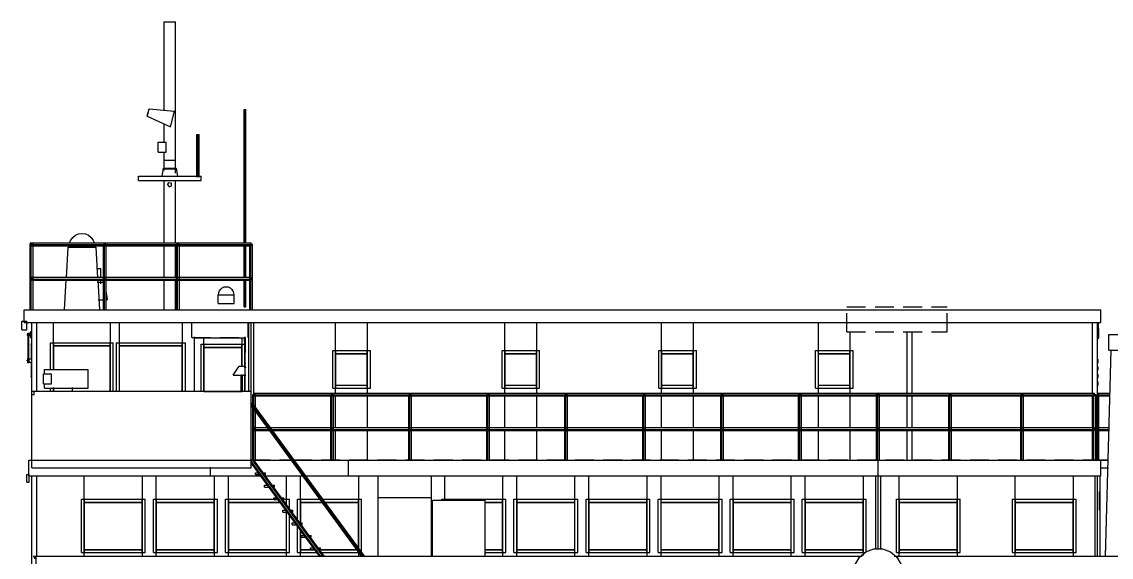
# Model space of a CAD drawing. Extents: x 5 to 836, y 5 to 589.
# Drawn here: x 147.4 to 321.2, y 253.5 to 339 of the extents above; entities that cross this region are included whole.
import ezdxf

# ---------------------------------------------------------------- set-up
doc = ezdxf.new("R2010")
doc.units = 0
doc.linetypes.add('DASHED', pattern=[4.5, 3, -1.5])
for name, color, linetype in [('DETAIL', 8, 'CONTINUOUS'), ('MARKING', 4, 'DASHED'), ('OUTLINE', 7, 'CONTINUOUS')]:
    doc.layers.add(name, color=color, linetype=linetype)

msp = doc.modelspace()

# ---------------------------------------------------------------- linework, layer by layer
at = {"layer": 'DETAIL'}
for p, q in [((170.1, 339), (171.9, 339)), ((167.43, 324.02), (167.7, 325.02)), ((167.7, 325.02), (167.72, 325.1)), ((182.86, 303.65), (182.86, 325)), ((182.86, 325), (183.14, 325)), ((183, 303.65), (183, 325)), ((183.14, 303.65), (183.14, 325)), ((167.41, 323.94), (167.43, 324.02)), ((171.1, 322.23), (171.77, 324.74)), ((169.15, 318.2), (169.15, 319.8)), ((169.15, 319.8), (170.45, 319.8)), ((170.45, 318.2), (170.45, 319.8)), ((175.3, 314.21), (175.3, 321)), ((175.3, 321), (175.7, 321)), ((175.5, 314.21), (175.5, 321)), ((175.7, 314.21), (175.7, 321)), ((169.15, 318.2), (170.45, 318.2)), ((170.1, 315.5), (170.1, 316.9)), ((170.1, 316.9), (171.9, 316.9)), ((171.9, 315.5), (171.9, 316.9)), ((170, 315.6), (172, 315.6)), ((170.1, 315.5), (171.9, 315.5)), ((166, 313.65), (166, 314.35)), ((166, 314.35), (176, 314.35)), ((166, 313.65), (176, 313.65)), ((170.65, 313), (170.89, 313.33)), ((170.65, 313), (170.89, 312.67)), ((170.89, 313.33), (171.28, 313.21)), ((170.89, 312.67), (171.28, 312.79)), ((171.28, 312.79), (171.28, 313.21)), ((176, 313.65), (176, 314.35)), ((148.75, 303.5), (148.92, 303.74)), ((148.75, 303.5), (149.2, 303.5)), ((148.75, 293), (148.75, 303.5)), ((148.75, 303.5), (148.92, 303.26)), ((148.92, 303.74), (149.2, 303.65)), ((148.92, 293), (148.92, 303.5)), ((148.92, 303.26), (149.2, 303.35)), ((149, 303.25), (149, 303.7)), ((149, 303.7), (184, 303.7)), ((149, 303.42), (184, 303.42)), ((149, 303.25), (184, 303.25)), ((149.2, 293), (149.2, 303.65)), ((154.8, 303), (159.2, 303)), ((160.42, 303.5), (160.87, 303.5)), ((160.42, 293), (160.42, 303.5)), ((160.59, 293), (160.59, 303.5)), ((160.87, 293), (160.87, 303.5)), ((172.08, 303.5), (172.54, 303.5)), ((172.08, 293), (172.08, 303.5)), ((172.26, 293), (172.26, 303.5)), ((172.54, 293), (172.54, 303.5)), ((182.86, 298.12), (182.86, 303.3)), ((183, 298.12), (183, 303.3)), ((183.14, 298.12), (183.14, 303.3)), ((183.75, 293), (183.75, 303.5)), ((183.75, 303.5), (184.2, 303.5)), ((183.92, 293), (183.92, 303.5)), ((184, 303.25), (184, 303.7)), ((184.2, 293), (184.2, 303.5)), ((160, 298.14), (160, 299.6)), ((148.75, 298), (148.92, 298.24)), ((148.75, 298), (148.92, 297.76)), ((148.92, 298.24), (149.2, 298.15)), ((148.92, 297.76), (149.2, 297.85)), ((149, 297.75), (149, 298.2)), ((149, 298.2), (184, 298.2)), ((149, 297.92), (184, 297.92)), ((149, 297.75), (184, 297.75)), ((159.4, 297.4), (160.44, 297.4)), ((160, 297.18), (160, 297.88)), ((182.86, 293.5), (182.86, 297.84)), ((183, 293.5), (183, 297.84)), ((183.14, 293.5), (183.14, 297.84)), ((184, 297.75), (184, 298.2)), ((159.6, 294.6), (160.47, 294.6)), ((160.8, 294.6), (161, 294.6)), ((178.7, 295.4), (181.3, 295.4)), ((178.7, 294), (181.3, 294)), ((147.8, 291), (147.8, 293)), ((147.8, 293), (319.5, 293)), ((182.86, 293.5), (183.14, 293.5)), ((319.5, 291), (319.5, 293)), ((147.4, 289.8), (147.4, 291.2)), ((147.4, 291.2), (148.2, 291.2)), ((147.8, 291), (319.5, 291)), ((148.2, 289.8), (148.2, 291.2)), ((149, 267.8), (149, 291)), ((149.8, 279.97), (149.8, 291)), ((152.46, 283.46), (152.46, 291)), ((161.54, 279.97), (161.54, 291)), ((162.96, 279.97), (162.96, 291)), ((173.04, 279.97), (173.04, 291)), ((183.6, 279.97), (183.6, 291)), ((184, 267.8), (184, 291)), ((184.4, 279.41), (184.4, 291)), ((197.46, 279.62), (197.46, 291)), ((202.54, 279.62), (202.54, 291)), ((224.46, 279.62), (224.46, 291)), ((229.54, 279.62), (229.54, 291)), ((249.46, 279.62), (249.46, 291)), ((254.54, 279.62), (254.54, 291)), ((274.46, 279.62), (274.46, 291)), ((318.2, 279.62), (318.2, 291)), ((319, 268.93), (319, 291)), ((147.4, 289.8), (148.2, 289.8)), ((148.3, 288.97), (148.3, 289.13)), ((148.3, 289.13), (148.4, 289.13)), ((148.3, 289.12), (148.4, 289.12)), ((148.3, 289.11), (148.4, 289.11)), ((148.3, 289.1), (148.4, 289.1)), ((148.3, 289.07), (148.4, 289.07)), ((148.3, 289.06), (148.4, 289.06)), ((148.3, 289.04), (148.4, 289.04)), ((148.3, 289.03), (148.4, 289.03)), ((148.3, 289), (148.4, 289)), ((148.3, 288.99), (148.4, 288.99)), ((148.3, 288.98), (148.4, 288.98)), ((148.3, 288.97), (148.4, 288.97)), ((148.35, 288.99), (148.35, 289.11)), ((148.39, 288.84), (148.39, 289.26)), ((148.4, 288.97), (148.4, 289.13)), ((148.53, 288.9), (148.53, 289.2)), ((148.57, 288.84), (148.57, 289.26)), ((148.66, 288.86), (148.66, 289.24)), ((148.79, 289.32), (148.79, 289.42)), ((148.79, 288.68), (148.79, 288.78)), ((148.87, 289.32), (148.87, 289.42)), ((148.87, 288.68), (148.87, 288.78)), ((148.96, 288.86), (148.96, 289.24)), ((174.96, 279.97), (174.96, 288.7)), ((174.96, 288.54), (183.04, 288.54)), ((176.46, 279.97), (176.46, 288.57)), ((182.54, 283.95), (182.54, 288.57)), ((183, 283.81), (183, 288.6)), ((183.04, 279.97), (183.04, 288.7)), ((183.1, 286.3), (183.1, 288.58)), ((279.54, 279.62), (279.54, 289.53)), ((288.6, 279.62), (288.6, 289.53)), ((289.4, 279.62), (289.4, 289.53)), ((320.8, 289.05), (339.2, 289.05)), ((149, 288.29), (149.07, 288.29)), ((152, 283.42), (152, 287.75)), ((152, 287.75), (162, 287.75)), ((152.46, 287.29), (161.54, 287.29)), ((152.5, 283.42), (152.5, 287.75)), ((152.5, 287.25), (161.5, 287.25)), ((161.5, 279.93), (161.5, 287.75)), ((162, 279.93), (162, 287.75)), ((162.5, 287.75), (173.5, 287.75)), ((162.5, 279.93), (162.5, 287.75)), ((162.96, 287.29), (173.04, 287.29)), ((163, 279.93), (163, 287.75)), ((163, 287.25), (173, 287.25)), ((173, 279.93), (173, 287.75)), ((173.5, 279.93), (173.5, 287.75)), ((176, 279.92), (176, 287.5)), ((176, 287.5), (183, 287.5)), ((176.46, 287.04), (182.54, 287.04)), ((176.5, 279.92), (176.5, 287.5)), ((176.5, 287), (182.5, 287)), ((182.5, 283.92), (182.5, 287.5)), ((183, 287.3), (183.1, 287.3)), ((183.1, 287.4), (183.16, 287.4)), ((183.1, 287.15), (183.16, 287.15)), ((183.1, 286.8), (183.16, 286.8)), ((318.93, 288.24), (319, 288.24)), ((148.39, 284.71), (148.39, 285.13)), ((148.57, 284.78), (148.57, 285.06)), ((183, 286.6), (183.1, 286.6)), ((183.1, 286.3), (183.16, 286.3)), ((197, 286.5), (203, 286.5)), ((197, 280.5), (197, 286.5)), ((197.46, 286.04), (202.54, 286.04)), ((197.5, 280.5), (197.5, 286.5)), ((197.5, 286), (202.5, 286)), ((202.5, 280.5), (202.5, 286.5)), ((203, 280.5), (203, 286.5)), ((224, 286.5), (230, 286.5)), ((224, 280.5), (224, 286.5)), ((224.46, 286.04), (229.54, 286.04)), ((224.5, 280.5), (224.5, 286.5)), ((224.5, 286), (229.5, 286)), ((229.5, 280.5), (229.5, 286.5)), ((230, 280.5), (230, 286.5)), ((249, 286.5), (255, 286.5)), ((249, 280.5), (249, 286.5)), ((249.46, 286.04), (254.54, 286.04)), ((249.5, 280.5), (249.5, 286.5)), ((249.5, 286), (254.5, 286)), ((254.5, 280.5), (254.5, 286.5)), ((255, 280.5), (255, 286.5)), ((274, 286.5), (280, 286.5)), ((274, 280.5), (274, 286.5)), ((274.46, 286.04), (279.54, 286.04)), ((274.5, 280.5), (274.5, 286.5)), ((274.5, 286), (279.5, 286)), ((279.5, 280.5), (279.5, 286.5)), ((280, 280.5), (280, 286.5)), ((320.8, 286.55), (339.2, 286.55)), ((148.28, 284.87), (148.28, 284.97)), ((148.42, 284.87), (148.42, 284.97)), ((151, 282.73), (151, 283.5)), ((151, 283.5), (158, 283.5)), ((158, 280.5), (158, 283.5)), ((182.05, 284), (182.95, 284)), ((183, 284.5), (183.13, 284.5)), ((150.85, 281.2), (150.85, 282.8)), ((150.85, 282.8), (152.15, 282.8)), ((152.15, 281.2), (152.15, 282.8)), ((181.1, 282.6), (183.14, 282.6)), ((182.38, 279.95), (182.38, 282.5)), ((182.38, 282.5), (182.62, 282.5)), ((182.44, 279.95), (182.44, 282.5)), ((182.5, 279.92), (182.5, 282.7)), ((182.54, 279.97), (182.54, 282.69)), ((182.56, 279.95), (182.56, 282.5)), ((182.62, 279.95), (182.62, 282.5)), ((183, 279.92), (183, 282.7)), ((149, 280), (184, 280)), ((149.4, 279.5), (149.4, 280)), ((150.85, 281.2), (152.15, 281.2)), ((151, 280.5), (151, 281.27)), ((151, 280.5), (158, 280.5)), ((152, 279.93), (152, 280.56)), ((152.46, 279.97), (152.46, 280.59)), ((152.5, 279.9), (152.5, 280.59)), ((155.5, 279.9), (155.5, 280.59)), ((176.46, 279.96), (182.54, 279.96)), ((197, 280.5), (203, 280.5)), ((197.46, 280.96), (202.54, 280.96)), ((197.5, 281), (202.5, 281)), ((224, 280.5), (230, 280.5)), ((224.46, 280.96), (229.54, 280.96)), ((224.5, 281), (229.5, 281)), ((249, 280.5), (255, 280.5)), ((249.46, 280.96), (254.54, 280.96)), ((249.5, 281), (254.5, 281)), ((274, 280.5), (280, 280.5)), ((274.46, 280.96), (279.54, 280.96)), ((274.5, 281), (279.5, 281)), ((149, 279.5), (149.4, 279.5)), ((149, 278.71), (149.07, 278.71)), ((183.92, 277.94), (184.16, 278.12)), ((184.08, 278.06), (201.93, 253.64)), ((184.16, 278.12), (202.05, 253.64)), ((184.25, 279.5), (184.7, 279.5)), ((184.25, 277.82), (184.25, 279.5)), ((184.42, 277.54), (184.42, 279.5)), ((184.5, 279.7), (318.5, 279.7)), ((184.5, 279.25), (184.5, 279.7)), ((184.5, 279.42), (283.86, 279.42)), ((184.5, 279.25), (283.86, 279.25)), ((184.7, 277.12), (184.7, 279.5)), ((196.69, 279.5), (197.14, 279.5)), ((196.69, 269), (196.69, 279.5)), ((196.86, 269), (196.86, 279.5)), ((197.14, 269), (197.14, 279.5)), ((197.46, 274.11), (197.46, 279.28)), ((202.54, 274.11), (202.54, 279.28)), ((209.12, 279.5), (209.58, 279.5)), ((209.12, 269), (209.12, 279.5)), ((209.3, 269), (209.3, 279.5)), ((209.58, 269), (209.58, 279.5)), ((221.56, 279.5), (222.01, 279.5)), ((221.56, 269), (221.56, 279.5)), ((221.74, 269), (221.74, 279.5)), ((222.01, 269), (222.01, 279.5)), ((224.46, 274.11), (224.46, 279.28)), ((229.54, 274.11), (229.54, 279.28)), ((234, 279.5), (234.45, 279.5)), ((234, 269), (234, 279.5)), ((234.17, 269), (234.17, 279.5)), ((234.45, 269), (234.45, 279.5)), ((246.44, 279.5), (246.89, 279.5)), ((246.44, 269), (246.44, 279.5)), ((246.61, 269), (246.61, 279.5)), ((246.89, 269), (246.89, 279.5)), ((249.46, 274.11), (249.46, 279.28)), ((254.54, 274.11), (254.54, 279.28)), ((258.88, 279.5), (259.33, 279.5)), ((258.88, 269), (258.88, 279.5)), ((259.05, 269), (259.05, 279.5)), ((259.33, 269), (259.33, 279.5)), ((271.31, 279.5), (271.76, 279.5)), ((271.31, 269), (271.31, 279.5)), ((271.49, 269), (271.49, 279.5)), ((271.76, 269), (271.76, 279.5)), ((274.46, 274.11), (274.46, 279.28)), ((279.54, 274.11), (279.54, 279.28)), ((283.75, 279.5), (283.92, 279.74)), ((283.75, 279.5), (284.2, 279.5)), ((283.75, 269), (283.75, 279.5)), ((283.75, 279.5), (283.92, 279.26)), ((283.92, 279.74), (284.2, 279.65)), ((283.92, 269), (283.92, 279.5)), ((283.92, 279.26), (284.2, 279.35)), ((284, 279.25), (284, 279.7)), ((284, 279.42), (318.5, 279.42)), ((284, 279.25), (318.5, 279.25)), ((284.2, 269), (284.2, 279.65)), ((288.6, 274.17), (288.6, 279.27)), ((289.4, 274.17), (289.4, 279.27)), ((295.25, 279.5), (295.7, 279.5)), ((295.25, 269), (295.25, 279.5)), ((295.42, 269), (295.42, 279.5)), ((295.7, 269), (295.7, 279.5)), ((306.75, 279.5), (307.2, 279.5)), ((306.75, 269), (306.75, 279.5)), ((306.92, 269), (306.92, 279.5)), ((307.2, 269), (307.2, 279.5)), ((318.2, 274.17), (318.2, 279.27)), ((318.25, 279.5), (318.7, 279.5)), ((318.25, 269), (318.25, 279.5)), ((318.42, 269), (318.42, 279.5)), ((318.5, 279.25), (318.5, 279.7)), ((318.7, 269), (318.7, 279.5)), ((318.92, 269), (318.92, 279.5)), ((318.92, 279.5), (319.2, 279.5)), ((319, 279.7), (321.02, 279.7)), ((319, 279.42), (321.02, 279.42)), ((319, 279.25), (321.02, 279.25)), ((319.2, 269), (319.2, 279.5)), ((183.92, 277.94), (201.68, 253.63)), ((183.92, 277.77), (201.56, 253.63)), ((184.25, 269), (184.25, 277.54)), ((184.42, 269), (184.42, 277.26)), ((184.7, 269), (184.7, 276.84)), ((184.5, 274.2), (186.67, 274.2)), ((184.5, 273.75), (184.5, 274.2)), ((184.5, 273.92), (186.88, 273.92)), ((184.5, 273.75), (186.95, 273.75)), ((186.81, 274.2), (283.86, 274.2)), ((187.02, 273.92), (283.86, 273.92)), ((187.23, 273.75), (283.86, 273.75)), ((197.46, 269), (197.46, 273.76)), ((202.54, 269), (202.54, 273.76)), ((224.46, 269), (224.46, 273.76)), ((229.54, 269), (229.54, 273.76)), ((249.46, 269), (249.46, 273.76)), ((254.54, 269), (254.54, 273.76)), ((274.46, 269), (274.46, 273.76)), ((279.54, 269), (279.54, 273.76)), ((283.75, 274), (283.92, 274.24)), ((283.75, 274), (283.92, 273.76)), ((283.92, 274.24), (284.2, 274.15)), ((283.92, 273.76), (284.2, 273.85)), ((284, 273.75), (284, 274.2)), ((284, 274.2), (318.5, 274.2)), ((284, 273.92), (318.5, 273.92)), ((284, 273.75), (318.5, 273.75)), ((288.6, 269), (288.6, 273.75)), ((289.4, 269), (289.4, 273.75)), ((318.2, 269), (318.2, 273.75)), ((318.5, 273.75), (318.5, 274.2)), ((319, 274.2), (320.88, 274.2)), ((319, 273.92), (320.88, 273.92)), ((319, 273.75), (320.88, 273.75)), ((148.5, 266.5), (148.5, 269)), ((148.5, 269), (190.42, 269)), ((149, 267.8), (184, 267.8)), ((177.5, 266.5), (177.5, 267.89)), ((183.92, 268.86), (195.05, 253.63)), ((183.92, 268.6), (194.84, 253.65)), ((183.93, 268.95), (184.24, 269.18)), ((184.12, 269.09), (195.41, 253.64)), ((184.24, 269.18), (195.62, 253.61)), ((190.63, 269), (320.74, 269)), ((199.5, 266.5), (199.5, 269)), ((284, 254.75), (284, 269)), ((319.42, 267.8), (320.74, 267.8)), ((319.5, 266.5), (319.5, 269)), ((148.2, 265.5), (148.2, 266.7)), ((148.2, 266.7), (148.6, 266.7)), ((148.5, 266.5), (185.53, 266.5)), ((148.6, 265.5), (148.6, 266.7)), ((149, 240.5), (149, 266.5)), ((149.8, 253.63), (149.8, 266.5)), ((157.36, 253.63), (157.36, 266.5)), ((166.64, 253.63), (166.64, 266.5)), ((168.86, 253.63), (168.86, 266.5)), ((178.14, 253.63), (178.14, 266.5)), ((180.36, 253.63), (180.36, 266.5)), ((184.66, 266.7), (184.66, 267)), ((184.66, 267), (185.36, 267)), ((184.66, 266.7), (185.57, 266.7)), ((185.64, 267), (186.26, 267)), ((185.91, 266.7), (186.26, 266.7)), ((186.02, 266.5), (192.28, 266.5)), ((186.26, 266.7), (186.26, 267)), ((189.64, 261.6), (189.64, 266.5)), ((191.86, 258.95), (191.86, 266.5)), ((192.52, 266.5), (319.5, 266.5)), ((201.14, 254.61), (201.14, 266.5)), ((204.26, 253.63), (204.26, 266.5)), ((212.74, 253.63), (212.74, 266.5)), ((214.86, 262.51), (214.86, 266.5)), ((224.14, 253.63), (224.14, 266.5)), ((226.36, 253.63), (226.36, 266.5)), ((235.64, 253.63), (235.64, 266.5)), ((237.86, 253.63), (237.86, 266.5)), ((247.14, 253.63), (247.14, 266.5)), ((249.36, 253.63), (249.36, 266.5)), ((258.64, 253.63), (258.64, 266.5)), ((260.86, 253.63), (260.86, 266.5)), ((270.14, 253.63), (270.14, 266.5)), ((272.36, 253.63), (272.36, 266.5)), ((281.64, 253.8), (281.64, 266.5)), ((283.6, 254.75), (283.6, 266.5)), ((284.4, 254.75), (284.4, 266.5)), ((287.36, 253.63), (287.36, 266.5)), ((296.64, 253.63), (296.64, 266.5)), ((305.86, 253.63), (305.86, 266.5)), ((315.14, 253.63), (315.14, 266.5)), ((318.6, 253.63), (318.6, 266.5)), ((319, 253.63), (319, 266.5)), ((319.4, 253.63), (319.4, 266.5)), ((148.2, 265.5), (148.6, 265.5)), ((186.12, 264.7), (186.12, 265)), ((186.12, 265), (186.75, 265)), ((186.12, 264.7), (187.03, 264.7)), ((187.1, 265), (187.72, 265)), ((187.31, 264.7), (187.72, 264.7)), ((187.72, 264.7), (187.72, 265)), ((156.9, 262.75), (167.1, 262.75)), ((156.9, 254.25), (156.9, 262.75)), ((157.4, 254.25), (157.4, 262.75)), ((166.6, 254.25), (166.6, 262.75)), ((167.1, 254.25), (167.1, 262.75)), ((168.4, 262.75), (178.6, 262.75)), ((168.4, 254.25), (168.4, 262.75)), ((168.9, 254.25), (168.9, 262.75)), ((178.1, 254.25), (178.1, 262.75)), ((178.6, 254.25), (178.6, 262.75)), ((179.9, 262.75), (188.35, 262.75)), ((179.9, 254.25), (179.9, 262.75)), ((180.4, 254.25), (180.4, 262.75)), ((187.58, 262.7), (187.58, 263)), ((187.58, 263), (188.28, 263)), ((187.58, 262.7), (188.49, 262.7)), ((188.63, 263), (189.18, 263)), ((188.84, 262.7), (189.18, 262.7)), ((188.9, 262.75), (190.1, 262.75)), ((189.18, 262.7), (189.18, 263)), ((189.6, 261.64), (189.6, 262.75)), ((190.1, 260.94), (190.1, 262.75)), ((191.4, 262.75), (195.04, 262.75)), ((191.4, 259.13), (191.4, 262.75)), ((191.9, 258.92), (191.9, 262.75)), ((195.25, 262.75), (201.6, 262.75)), ((201.1, 254.63), (201.1, 262.75)), ((201.6, 254.25), (201.6, 262.75)), ((204.26, 263.04), (212.74, 263.04)), ((212.9, 253.67), (212.9, 262.6)), ((212.9, 262.6), (221.3, 262.6)), ((214.4, 262.75), (224.6, 262.75)), ((214.4, 262.54), (214.4, 262.75)), ((214.9, 262.54), (214.9, 262.75)), ((221.3, 253.67), (221.3, 262.6)), ((224.1, 254.25), (224.1, 262.75)), ((224.6, 254.25), (224.6, 262.75)), ((225.9, 262.75), (236.1, 262.75)), ((225.9, 254.25), (225.9, 262.75)), ((226.4, 254.25), (226.4, 262.75)), ((235.6, 254.25), (235.6, 262.75)), ((236.1, 254.25), (236.1, 262.75)), ((237.4, 262.75), (247.6, 262.75)), ((237.4, 254.25), (237.4, 262.75)), ((237.9, 254.25), (237.9, 262.75)), ((247.1, 254.25), (247.1, 262.75)), ((247.6, 254.25), (247.6, 262.75)), ((248.9, 262.75), (259.1, 262.75)), ((248.9, 254.25), (248.9, 262.75)), ((249.4, 254.25), (249.4, 262.75)), ((258.6, 254.25), (258.6, 262.75)), ((259.1, 254.25), (259.1, 262.75)), ((260.4, 262.75), (270.6, 262.75)), ((260.4, 254.25), (260.4, 262.75)), ((260.9, 254.25), (260.9, 262.75)), ((270.1, 254.25), (270.1, 262.75)), ((270.6, 254.25), (270.6, 262.75)), ((271.9, 262.75), (282.1, 262.75)), ((271.9, 254.25), (271.9, 262.75)), ((272.4, 254.25), (272.4, 262.75)), ((281.6, 254.25), (281.6, 262.75)), ((282.1, 254.32), (282.1, 262.75)), ((286.9, 262.75), (297.1, 262.75)), ((286.9, 254.25), (286.9, 262.75)), ((287.4, 254.25), (287.4, 262.75)), ((296.6, 254.25), (296.6, 262.75)), ((297.1, 254.25), (297.1, 262.75)), ((305.4, 262.75), (315.6, 262.75)), ((305.4, 254.25), (305.4, 262.75)), ((305.9, 254.25), (305.9, 262.75)), ((315.1, 254.25), (315.1, 262.75)), ((315.6, 254.25), (315.6, 262.75)), ((319.33, 263.04), (319.4, 263.04)), ((149, 262.29), (149.07, 262.29)), ((157.36, 262.29), (166.64, 262.29)), ((157.4, 262.25), (166.6, 262.25)), ((168.86, 262.29), (178.14, 262.29)), ((168.9, 262.25), (178.1, 262.25)), ((180.36, 262.29), (188.66, 262.29)), ((180.4, 262.25), (188.62, 262.25)), ((189.05, 260.7), (189.05, 261)), ((189.05, 261), (189.74, 261)), ((189.05, 260.7), (189.88, 260.7)), ((189.11, 262.25), (189.6, 262.25)), ((189.15, 262.29), (189.64, 262.29)), ((189.6, 254.25), (189.6, 260.8)), ((189.64, 253.63), (189.64, 260.76)), ((190.02, 261), (190.65, 261)), ((190.23, 260.7), (190.65, 260.7)), ((190.65, 260.7), (190.65, 261)), ((191.86, 262.29), (195.35, 262.29)), ((191.9, 262.25), (195.38, 262.25)), ((195.59, 262.25), (201.1, 262.25)), ((195.63, 262.29), (201.14, 262.29)), ((221.21, 262.29), (224.14, 262.29)), ((221.24, 262.25), (224.1, 262.25)), ((226.36, 262.29), (235.64, 262.29)), ((226.4, 262.25), (235.6, 262.25)), ((237.86, 262.29), (247.14, 262.29)), ((237.9, 262.25), (247.1, 262.25)), ((249.36, 262.29), (258.64, 262.29)), ((249.4, 262.25), (258.6, 262.25)), ((260.86, 262.29), (270.14, 262.29)), ((260.9, 262.25), (270.1, 262.25)), ((272.36, 262.29), (281.64, 262.29)), ((272.4, 262.25), (281.6, 262.25)), ((287.36, 262.29), (296.64, 262.29)), ((287.4, 262.25), (296.6, 262.25)), ((305.86, 262.29), (315.14, 262.29)), ((305.9, 262.25), (315.1, 262.25)), ((319.33, 262.29), (319.4, 262.29)), ((190.1, 254.25), (190.1, 260.24)), ((190.51, 258.7), (190.51, 259)), ((190.51, 259), (191.13, 259)), ((191.41, 259), (192.11, 259)), ((192.11, 258.7), (192.11, 259)), ((190.51, 258.7), (191.34, 258.7)), ((191.4, 254.25), (191.4, 258.5)), ((191.69, 258.7), (192.11, 258.7)), ((191.86, 258.53), (191.86, 258.74)), ((191.86, 253.63), (191.86, 257.97)), ((191.9, 258.43), (191.9, 258.78)), ((191.9, 254.25), (191.9, 257.87)), ((191.97, 256.7), (191.97, 257)), ((191.97, 257), (192.66, 257)), ((191.97, 256.7), (192.87, 256.7)), ((192.94, 257), (193.57, 257)), ((193.22, 256.7), (193.57, 256.7)), ((193.57, 256.7), (193.57, 257)), ((149, 253.71), (149.07, 253.71)), ((149.25, 253.5), (149.42, 253.74)), ((149.42, 253.74), (149.7, 253.65)), ((156.9, 254.25), (167.1, 254.25)), ((157.36, 254.71), (166.64, 254.71)), ((157.4, 254.75), (166.6, 254.75)), ((168.4, 254.25), (178.6, 254.25)), ((168.86, 254.71), (178.14, 254.71)), ((168.9, 254.75), (178.1, 254.75)), ((179.9, 254.25), (190.1, 254.25)), ((180.36, 254.71), (189.64, 254.71)), ((180.4, 254.75), (189.6, 254.75)), ((191.4, 254.25), (194.55, 254.25)), ((191.86, 254.71), (194.16, 254.71)), ((191.9, 254.75), (194.13, 254.75)), ((193.43, 254.7), (193.43, 255)), ((193.43, 255), (194.13, 255)), ((193.43, 254.7), (194.34, 254.7)), ((194.4, 255), (195.03, 255)), ((194.61, 254.7), (195.03, 254.7)), ((194.79, 254.71), (200.86, 254.71)), ((194.83, 254.75), (200.82, 254.75)), ((195.03, 254.7), (195.03, 255)), ((195.04, 254.25), (201.29, 254.25)), ((201.1, 254.25), (201.1, 254.39)), ((201.14, 253.63), (201.14, 254.36)), ((201.41, 254.25), (201.6, 254.25)), ((221.21, 254.71), (224.14, 254.71)), ((221.24, 254.75), (224.1, 254.75)), ((221.24, 254.25), (224.6, 254.25)), ((225.9, 254.25), (236.1, 254.25)), ((226.36, 254.71), (235.64, 254.71)), ((226.4, 254.75), (235.6, 254.75)), ((237.4, 254.25), (247.6, 254.25)), ((237.86, 254.71), (247.14, 254.71)), ((237.9, 254.75), (247.1, 254.75)), ((248.9, 254.25), (259.1, 254.25)), ((249.36, 254.71), (258.64, 254.71)), ((249.4, 254.75), (258.6, 254.75)), ((260.4, 254.25), (270.6, 254.25)), ((260.86, 254.71), (270.14, 254.71)), ((260.9, 254.75), (270.1, 254.75)), ((271.9, 254.25), (282.04, 254.25)), ((272.36, 254.71), (281.64, 254.71)), ((272.4, 254.75), (281.6, 254.75)), ((286.9, 254.25), (297.1, 254.25)), ((287.36, 254.71), (296.64, 254.71)), ((287.4, 254.75), (296.6, 254.75)), ((305.4, 254.25), (315.6, 254.25)), ((305.86, 254.71), (315.14, 254.71)), ((305.9, 254.75), (315.1, 254.75)), ((319.33, 254.71), (319.4, 254.71)), ((149.5, 253.25), (149.5, 253.7)), ((149.5, 253.7), (281.42, 253.7)), ((149.7, 243), (149.7, 253.65)), ((286.53, 253.7), (378, 253.7))]:
    msp.add_line(p, q, dxfattribs=at)
at = {"layer": 'MARKING'}
for p, q in [((279, 289.5), (279, 293.5)), ((279, 293.5), (295, 293.5)), ((295, 289.5), (295, 293.5)), ((174.5, 288.6), (174.5, 291.05)), ((183.5, 288.6), (183.5, 291.05)), ((319.15, 288.8), (319.15, 291.04)), ((174.5, 288.6), (183.5, 288.6)), ((182.9, 288), (182.9, 288.5)), ((182.9, 288.5), (183, 288.5)), ((183, 288), (183, 288.5)), ((279, 289.5), (295, 289.5)), ((319, 288.5), (319, 290)), ((319, 290), (319.2, 290)), ((319, 288.5), (319.2, 288.5)), ((319.2, 288.5), (319.2, 290)), ((182.9, 288), (183, 288)), ((319, 284.6), (319, 285.1)), ((319, 285.1), (319.1, 285.1)), ((319.1, 284.6), (319.1, 285.1)), ((319, 284.6), (319.1, 284.6)), ((319, 283.4), (319, 283.9)), ((319, 283.9), (319.1, 283.9)), ((319, 283.4), (319.1, 283.4)), ((319.1, 283.4), (319.1, 283.9)), ((319, 282.2), (319, 282.7)), ((319, 282.7), (319.1, 282.7)), ((319, 282.2), (319.1, 282.2)), ((319.1, 282.2), (319.1, 282.7)), ((319, 281), (319, 281.5)), ((319, 281.5), (319.1, 281.5)), ((319, 281), (319.1, 281)), ((319.1, 281), (319.1, 281.5)), ((184, 269.05), (190.44, 269.05)), ((184, 269.01), (184, 269.05)), ((184, 269.01), (190.44, 269.01)), ((190.65, 269.05), (319, 269.05)), ((190.65, 269.01), (320.74, 269.01)), ((284, 269.01), (284, 269.05)), ((319, 269.01), (319, 269.06)), ((319, 269.06), (320.74, 269.06)), ((319.3, 261), (319.3, 265))]:
    msp.add_line(p, q, dxfattribs=at)
at = {"layer": 'OUTLINE'}
for p, q in [((170.1, 324.81), (170.1, 339)), ((171.9, 314.81), (171.9, 339)), ((167.41, 323.94), (167.72, 325.1)), ((167.72, 325.1), (171.77, 324.74)), ((167.41, 323.94), (171.1, 322.23)), ((171.1, 322.23), (171.77, 324.74)), ((170.1, 319.71), (170.1, 322.78)), ((170.1, 315.23), (170.1, 318.24)), ((169.78, 314.27), (170, 315.6)), ((172, 315.6), (172.22, 314.27)), ((170.1, 303.63), (170.1, 313.69)), ((171.9, 303.63), (171.9, 313.69)), ((155, 303.63), (155.19, 304.1)), ((155.19, 304.1), (155.52, 304.56)), ((155.52, 304.56), (155.95, 304.91)), ((155.95, 304.91), (156.46, 305.13)), ((156.46, 305.13), (157, 305.2)), ((157, 305.2), (157.54, 305.13)), ((157.54, 305.13), (158.05, 304.91)), ((158.05, 304.91), (158.48, 304.56)), ((158.48, 304.56), (158.81, 304.1)), ((158.81, 304.1), (159, 303.63)), ((154.51, 298.14), (154.8, 303)), ((154.91, 303), (154.94, 303.25)), ((154.91, 303), (159.09, 303)), ((159.06, 303.25), (159.09, 303)), ((159.2, 303), (159.49, 298.14)), ((170.1, 298.1), (170.1, 303.28)), ((171.9, 298.1), (171.9, 303.28)), ((159.31, 299.6), (160, 299.6)), ((154.2, 293), (154.49, 297.86)), ((159.51, 297.86), (159.8, 293)), ((170.1, 293), (170.1, 297.89)), ((171.9, 293), (171.9, 297.89)), ((160.8, 296.03), (161, 294.6)), ((178.76, 295.4), (178.81, 295.74)), ((178.81, 295.74), (178.93, 296.05)), ((178.93, 296.05), (179.13, 296.32)), ((179.13, 296.32), (179.38, 296.53)), ((179.38, 296.53), (179.68, 296.66)), ((179.68, 296.66), (180, 296.7)), ((180, 296.7), (180.32, 296.66)), ((180.32, 296.66), (180.62, 296.53)), ((180.62, 296.53), (180.87, 296.32)), ((180.87, 296.32), (181.07, 296.05)), ((181.07, 296.05), (181.19, 295.74)), ((181.19, 295.74), (181.24, 295.4)), ((178.7, 294), (178.7, 295.4)), ((178.76, 295.4), (181.24, 295.4)), ((181.3, 294), (181.3, 295.4)), ((148.35, 289.12), (148.96, 289.12)), ((148.35, 289.09), (148.96, 289.09)), ((148.35, 289.01), (148.96, 289.01)), ((148.35, 288.98), (148.96, 288.98)), ((148.39, 289.26), (148.57, 289.26)), ((148.39, 289.19), (148.57, 289.19)), ((148.39, 288.91), (148.57, 288.91)), ((148.39, 288.84), (148.57, 288.84)), ((148.41, 284.88), (148.41, 289.09)), ((148.42, 289.1), (148.53, 289.1)), ((148.42, 289.08), (148.53, 289.08)), ((148.53, 289.2), (148.57, 289.2)), ((148.53, 289.15), (148.57, 289.15)), ((148.53, 288.95), (148.57, 288.95)), ((148.53, 288.9), (148.57, 288.9)), ((148.55, 284.9), (148.55, 289.09)), ((148.66, 289.24), (148.96, 289.24)), ((148.66, 289.17), (148.96, 289.17)), ((148.66, 288.93), (148.96, 288.93)), ((148.66, 288.86), (148.96, 288.86)), ((148.79, 289.43), (148.87, 289.43)), ((148.79, 289.31), (148.87, 289.31)), ((148.79, 288.79), (148.87, 288.79)), ((148.79, 288.67), (148.87, 288.67)), ((148.86, 289.54), (148.87, 289.55)), ((148.86, 289.12), (148.86, 289.54)), ((148.86, 288.56), (148.86, 288.98)), ((148.86, 288.56), (148.87, 288.55)), ((148.87, 289.55), (148.98, 289.55)), ((148.87, 288.55), (148.98, 288.55)), ((148.98, 289.55), (149, 289.54)), ((148.98, 288.55), (149, 288.56)), ((149, 289.47), (149, 289.54)), ((320.8, 286.55), (320.8, 289.05)), ((148.92, 287.57), (148.93, 287.59)), ((148.92, 287.48), (148.92, 287.57)), ((148.92, 287.48), (148.93, 287.47)), ((148.93, 287.59), (149.05, 287.59)), ((148.93, 287.55), (148.95, 287.57)), ((148.93, 285.13), (148.93, 287.55)), ((148.95, 287.57), (149.07, 287.57)), ((148.38, 285.26), (148.4, 285.28)), ((148.38, 284.57), (148.38, 285.26)), ((148.39, 285.13), (148.57, 285.13)), ((148.39, 285.06), (148.57, 285.06)), ((148.39, 285.01), (148.4, 285.03)), ((148.39, 284.82), (148.39, 285.01)), ((148.4, 285.28), (148.44, 285.28)), ((148.4, 285.03), (148.45, 285.03)), ((148.44, 285.28), (148.46, 285.26)), ((148.46, 284.57), (148.46, 285.26)), ((148.48, 285.18), (148.49, 285.19)), ((148.48, 284.66), (148.48, 285.18)), ((148.49, 285.19), (148.98, 285.19)), ((148.98, 286.42), (148.98, 286.61)), ((320.28, 253.63), (321.14, 286.55)), ((148.28, 284.98), (148.42, 284.98)), ((148.28, 284.86), (148.42, 284.86)), ((148.38, 284.57), (148.4, 284.56)), ((148.39, 284.82), (148.4, 284.81)), ((148.39, 284.78), (148.57, 284.78)), ((148.39, 284.71), (148.45, 284.71)), ((148.4, 284.81), (148.45, 284.81)), ((148.4, 284.56), (148.44, 284.56)), ((148.42, 284.89), (148.53, 284.89)), ((148.42, 284.87), (148.48, 284.87)), ((148.44, 284.56), (148.46, 284.57)), ((148.48, 284.66), (148.49, 284.64)), ((148.49, 284.64), (148.98, 284.64)), ((148.93, 282.28), (148.93, 284.64)), ((148.98, 283.22), (148.98, 283.41)), ((181.1, 282.6), (182.05, 284)), ((182.95, 284), (183.14, 283.72)), ((148.92, 282.35), (148.93, 282.37)), ((148.92, 282.26), (148.92, 282.35)), ((148.92, 282.26), (148.93, 282.25)), ((148.93, 282.28), (148.95, 282.27)), ((148.93, 282.25), (149.05, 282.25)), ((148.95, 282.27), (149.07, 282.27)), ((183.89, 277.92), (184.16, 278.12)), ((183.91, 268.93), (184.24, 269.18)), ((281.01, 253.51), (282.05, 254.38)), ((282.05, 254.38), (283.32, 254.84)), ((283.32, 254.84), (284.68, 254.84)), ((284.68, 254.84), (285.95, 254.38)), ((285.95, 254.38), (286.99, 253.51)), ((280.34, 252.33), (281.01, 253.51)), ((286.99, 253.51), (287.66, 252.33))]:
    msp.add_line(p, q, dxfattribs=at)

doc.saveas('drawing.dxf')
